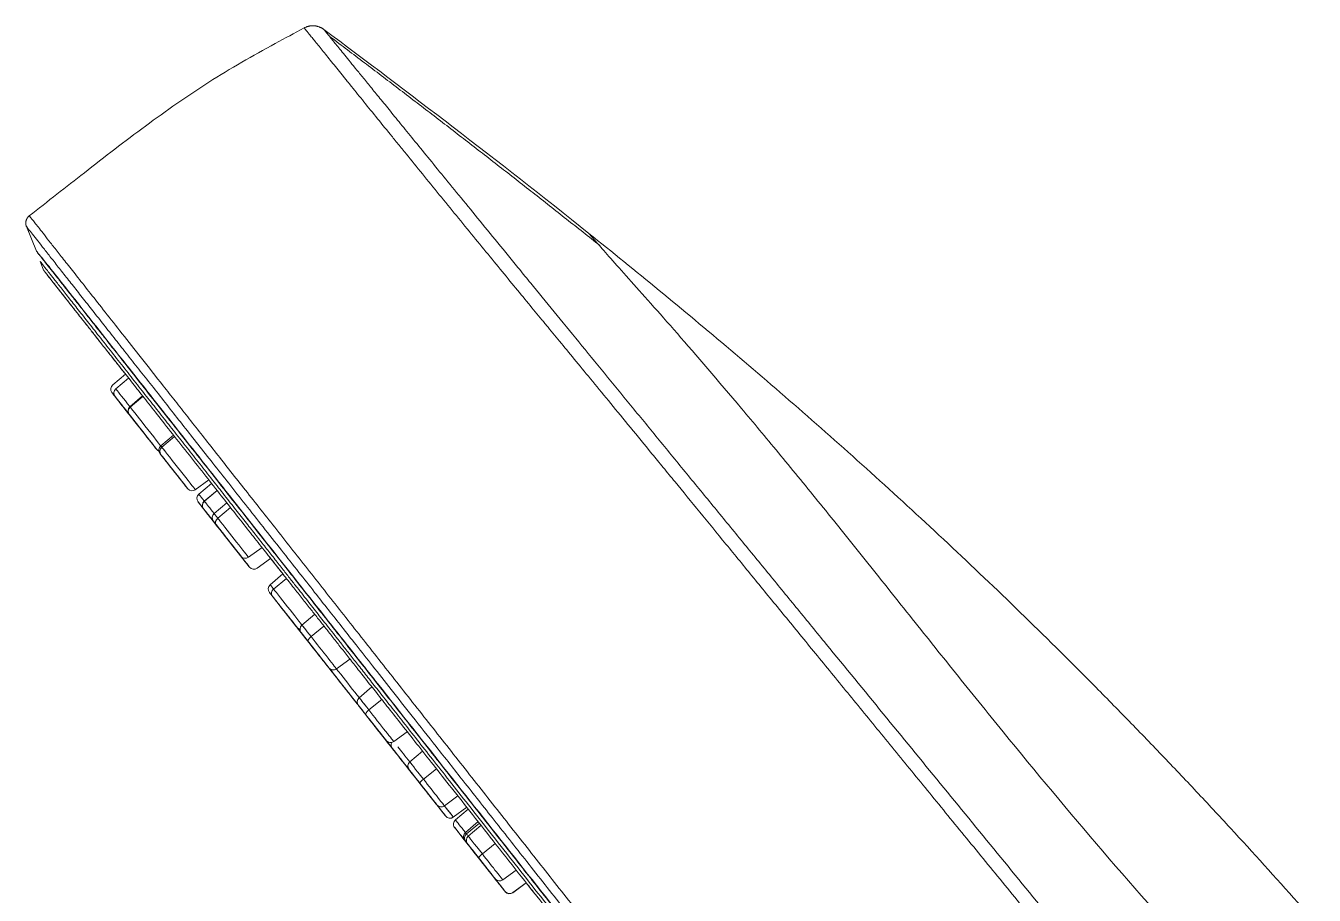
# Model space of a CAD drawing. Extents: x 1155 to 2284, y 0 to 827.
# Drawn here: x 1835.5 to 1905.3, y 513 to 560.1 of the extents above; entities that cross this region are included whole.
import ezdxf

# ---------------------------------------------------------------- set-up
doc = ezdxf.new("R2010")
doc.units = 0
doc.header["$LTSCALE"] = 3
doc.header["$MEASUREMENT"] = 0
doc.layers.add('1', color=7, linetype='CONTINUOUS')

msp = doc.modelspace()

# ---------------------------------------------------------------- linework, layer by layer
at = {"layer": '1', "color": 7, "linetype": 'Continuous', "lineweight": 18}
for p, q in [((1835.555, 549.222), (1836.104, 547.882)), ((1836.504, 546.828), (1836.296, 547.337)), ((1836.296, 547.337), (1836.296, 547.337)), ((1836.549, 546.753), (1836.547, 546.755)), ((1840.225, 540.647), (1840.914, 541.23)), ((1841.081, 541.017), (1840.392, 540.435)), ((1840.394, 540.432), (1841.083, 541.015)), ((1840.777, 539.478), (1841.089, 539.082)), ((1841.089, 539.082), (1840.777, 539.478)), ((1841.848, 540.043), (1841.16, 539.46)), ((1840.945, 539.265), (1841.256, 538.87)), ((1841.256, 538.87), (1840.945, 539.265)), ((1840.945, 539.265), (1841.256, 538.87)), ((1841.256, 538.87), (1840.945, 539.265)), ((1841.714, 538.288), (1842.021, 537.899)), ((1842.021, 537.899), (1841.714, 538.288)), ((1841.714, 538.288), (1842.021, 537.899)), ((1842.021, 537.899), (1841.714, 538.288)), ((1843.521, 537.919), (1842.833, 537.336)), ((1843.394, 536.155), (1843.687, 535.784)), ((1843.687, 535.784), (1843.394, 536.155)), ((1843.394, 536.155), (1843.687, 535.783)), ((1843.687, 535.783), (1843.394, 536.155)), ((1844.701, 534.963), (1845.429, 535.496)), ((1844.701, 534.963), (1845.429, 535.496)), ((1844.89, 534.723), (1845.579, 535.306)), ((1845.876, 534.928), (1845.187, 534.346)), ((1845.189, 534.343), (1845.878, 534.926)), ((1846.405, 534.256), (1845.717, 533.674)), ((1845.442, 533.554), (1845.753, 533.159)), ((1845.753, 533.159), (1845.442, 533.554)), ((1845.442, 533.554), (1845.753, 533.159)), ((1845.753, 533.159), (1845.442, 533.554)), ((1845.74, 533.176), (1846.05, 532.783)), ((1846.05, 532.783), (1845.74, 533.176)), ((1845.74, 533.176), (1846.05, 532.783)), ((1846.05, 532.783), (1845.74, 533.176)), ((1846.142, 532.665), (1846.143, 532.664)), ((1846.302, 532.463), (1846.547, 532.152)), ((1846.547, 532.152), (1846.302, 532.463)), ((1846.302, 532.462), (1846.547, 532.151)), ((1846.547, 532.151), (1846.302, 532.462)), ((1846.346, 532.407), (1846.351, 532.4)), ((1846.346, 532.407), (1846.352, 532.399)), ((1846.643, 532.03), (1846.647, 532.024)), ((1846.742, 531.904), (1847.042, 531.522)), ((1847.042, 531.522), (1846.742, 531.904)), ((1846.742, 531.904), (1847.042, 531.522)), ((1847.042, 531.522), (1846.742, 531.904)), ((1847.586, 531.301), (1848.313, 531.834)), ((1848.053, 530.707), (1848.781, 531.24)), ((1848.053, 530.707), (1848.053, 530.707)), ((1849.443, 530.399), (1848.754, 529.817)), ((1849.443, 530.399), (1848.754, 529.817)), ((1849.339, 528.607), (1849.585, 528.295)), ((1849.585, 528.295), (1849.339, 528.607)), ((1849.339, 528.606), (1849.585, 528.294)), ((1849.585, 528.294), (1849.339, 528.606)), ((1850.058, 527.694), (1850.368, 527.299)), ((1850.368, 527.299), (1850.058, 527.694)), ((1850.058, 527.693), (1850.368, 527.299)), ((1850.368, 527.299), (1850.058, 527.693)), ((1850.058, 527.693), (1850.368, 527.299)), ((1850.368, 527.299), (1850.058, 527.693)), ((1851.166, 528.212), (1850.477, 527.629)), ((1850.363, 527.306), (1850.67, 526.916)), ((1850.67, 526.916), (1850.363, 527.306)), ((1850.363, 527.306), (1850.67, 526.916)), ((1850.67, 526.916), (1850.363, 527.306)), ((1851.111, 526.357), (1851.258, 526.17)), ((1851.258, 526.17), (1851.111, 526.357)), ((1851.111, 526.356), (1851.258, 526.169)), ((1851.258, 526.169), (1851.111, 526.356)), ((1852.346, 525.257), (1853.073, 525.79)), ((1852.597, 524.469), (1852.845, 524.154)), ((1852.845, 524.154), (1852.597, 524.469)), ((1852.597, 524.469), (1852.845, 524.154)), ((1852.845, 524.154), (1852.597, 524.469)), ((1854.267, 524.274), (1853.578, 523.692)), ((1854.218, 522.411), (1854.351, 522.242)), ((1854.351, 522.242), (1854.218, 522.411)), ((1854.218, 522.41), (1854.351, 522.241)), ((1854.351, 522.241), (1854.218, 522.41)), ((1854.705, 521.793), (1855.015, 521.398)), ((1855.015, 521.398), (1854.705, 521.793)), ((1854.705, 521.793), (1855.015, 521.399)), ((1855.015, 521.399), (1854.705, 521.793)), ((1854.802, 521.669), (1855.112, 521.275)), ((1855.112, 521.275), (1854.802, 521.669)), ((1854.802, 521.669), (1855.112, 521.275)), ((1855.112, 521.275), (1854.802, 521.669)), ((1855.447, 521.319), (1856.174, 521.852)), ((1857.009, 520.792), (1856.32, 520.21)), ((1855.985, 520.167), (1856.253, 519.826)), ((1856.253, 519.826), (1855.985, 520.167)), ((1855.986, 520.166), (1856.254, 519.826)), ((1856.254, 519.826), (1855.986, 520.166)), ((1856.273, 519.802), (1856.278, 519.794)), ((1856.994, 518.886), (1857.061, 518.801)), ((1857.061, 518.801), (1856.994, 518.886)), ((1856.994, 518.886), (1857.061, 518.801)), ((1857.061, 518.801), (1856.994, 518.886)), ((1857.445, 518.314), (1857.576, 518.147)), ((1857.576, 518.147), (1857.445, 518.314)), ((1857.576, 518.147), (1857.445, 518.313)), ((1857.576, 518.147), (1857.445, 518.313)), ((1858.189, 517.837), (1858.916, 518.37)), ((1858.672, 517.224), (1859.399, 517.757)), ((1858.672, 517.223), (1859.4, 517.756)), ((1858.786, 517.078), (1859.475, 517.661)), ((1860.014, 516.977), (1859.325, 516.394)), ((1860.172, 516.775), (1859.483, 516.193)), ((1859.338, 515.909), (1859.648, 515.516)), ((1859.648, 515.516), (1859.338, 515.909)), ((1859.338, 515.909), (1859.648, 515.516)), ((1859.648, 515.516), (1859.338, 515.909)), ((1859.338, 515.909), (1859.648, 515.516)), ((1859.648, 515.516), (1859.338, 515.909)), ((1859.888, 515.211), (1860.175, 514.846)), ((1860.175, 514.846), (1859.888, 515.211)), ((1859.888, 515.211), (1860.175, 514.846)), ((1860.175, 514.846), (1859.888, 515.211)), ((1860.164, 514.861), (1860.216, 514.795)), ((1860.216, 514.795), (1860.164, 514.861)), ((1860.164, 514.86), (1860.216, 514.794)), ((1860.216, 514.794), (1860.164, 514.86)), ((1861.352, 513.82), (1862.08, 514.353)), ((1860.675, 514.212), (1860.794, 514.06)), ((1860.794, 514.06), (1860.675, 514.212)), ((1860.675, 514.211), (1860.795, 514.059)), ((1860.795, 514.059), (1860.675, 514.211)), ((1861.895, 513.131), (1862.623, 513.664)), ((1861.898, 513.126), (1862.626, 513.66))]:
    msp.add_line(p, q, dxfattribs=at)
at = {"layer": '1', "color": 7, "linetype": 'Continuous', "lineweight": 13}
for p, q in [((1840.394, 540.432), (1840.392, 540.435)), ((1841.177, 539.438), (1841.866, 540.02)), ((1842.891, 537.263), (1843.58, 537.843)), ((1845.189, 534.343), (1845.187, 534.346)), ((1845.918, 533.419), (1846.61, 533.996)), ((1846.345, 532.408), (1846.351, 532.4)), ((1848.94, 529.581), (1849.632, 530.158)), ((1850.97, 527.004), (1851.669, 527.573)), ((1851.538, 525.814), (1851.542, 525.809)), ((1854.097, 523.032), (1854.797, 523.601)), ((1857.054, 519.278), (1857.758, 519.841)), ((1859.393, 516.308), (1860.083, 516.889)), ((1860.245, 515.226), (1860.949, 515.788)), ((1860.3, 514.687), (1860.301, 514.687))]:
    msp.add_line(p, q, dxfattribs=at)
at = {"layer": '1', "color": 7, "linetype": 'Continuous', "lineweight": 18}
for centre, start, end in [((1840.586, 540.206), 130.22136, 218.22136), ((1841.353, 539.231), 130.22136, 218.22136), ((1843.026, 537.107), 130.22136, 218.22136), ((1842.851, 537.329), 218.22136, 246.3937), ((1842.851, 537.33), 218.22136, 246.38415), ((1843.026, 537.107), 189.98027, 218.22136), ((1844.524, 535.205), 218.22136, 306.22136), ((1844.524, 535.205), 218.22136, 306.22136), ((1845.084, 534.494), 214.02483, 218.22136), ((1845.381, 534.117), 130.22136, 218.22136), ((1845.911, 533.445), 130.22136, 218.22136), ((1846.879, 532.215), 218.22136, 220.31419), ((1847.408, 531.543), 218.22136, 306.22136), ((1847.876, 530.949), 218.22136, 306.22136), ((1847.876, 530.949), 218.22136, 306.22136), ((1848.948, 529.588), 130.22136, 218.22136), ((1848.948, 529.588), 130.22136, 218.22136), ((1850.671, 527.4), 130.22136, 218.22136), ((1850.446, 527.686), 218.22136, 255.5169), ((1852.168, 525.499), 218.22136, 306.22136), ((1852.168, 525.498), 218.22136, 224.52428), ((1852.208, 525.448), 212.20855, 218.22136), ((1852.208, 525.449), 212.43812, 218.22136), ((1853.772, 523.463), 130.22136, 218.22136), ((1853.705, 523.547), 218.22136, 228.6618), ((1853.705, 523.547), 218.22136, 228.56822), ((1853.771, 523.463), 207.80022, 218.22136), ((1855.269, 521.561), 218.22136, 306.22136), ((1855.605, 521.134), 153.43282, 218.22136), ((1856.514, 519.981), 130.22136, 218.22136), ((1858.012, 518.079), 218.22136, 306.22136), ((1858.495, 517.466), 218.22136, 306.22136), ((1858.495, 517.465), 218.22136, 306.22136), ((1859.519, 516.165), 130.22136, 218.22136), ((1859.677, 515.964), 130.22136, 218.22136), ((1861.175, 514.062), 218.22136, 306.22136), ((1861.718, 513.373), 218.22136, 306.22136), ((1861.721, 513.368), 218.22136, 306.22136)]:
    msp.add_arc(centre, 0.3, start, end, dxfattribs=at)
for centre, major_axis, ratio, start_param, end_param in [((1840.419, 540.418), (-0.3, 0), 1, 5.414384, 6.950274), ((1840.932, 539.282), (-0.749, 0.951), 0.000004, 0.000005, 2.906341), ((1840.932, 539.282), (-0.749, 0.951), 0.000004, 6.047934, 6.28319), ((1840.932, 539.282), (-0.749, 0.951), 0.000004, 3.141598, 6.047934), ((1841.099, 539.069), (-0.749, 0.951), 0.000004, 6.218119, 9.124456), ((1841.099, 539.069), (-0.749, 0.951), 0.000004, 6.113005, 6.348261), ((1841.099, 539.069), (-0.749, 0.951), 0.000004, 0.065076, 2.971412), ((1841.099, 539.069), (-0.749, 0.951), 0.000004, 5.982863, 6.218119), ((1841.099, 539.069), (-0.749, 0.951), 0.000004, 3.206669, 6.113005), ((1841.099, 539.069), (-0.749, 0.951), 0.000004, 3.076527, 5.982863), ((1841.866, 538.095), (-0.749, 0.951), 0.000004, 6.090555, 8.996891), ((1841.866, 538.095), (-0.749, 0.951), 0.000004, 6.24057, 6.475826), ((1841.866, 538.095), (-0.749, 0.951), 0.000004, 3.334233, 6.24057), ((1841.866, 538.095), (-0.749, 0.951), 0.000004, 0.192641, 3.098977), ((1841.866, 538.095), (-0.749, 0.951), 0.000004, 5.855298, 6.090555), ((1841.866, 538.095), (-0.749, 0.951), 0.000004, 2.948962, 5.855298), ((1840.932, 539.282), (-0.749, 0.951), 0.000004, 2.906341, 3.141598), ((1841.099, 539.069), (-0.749, 0.951), 0.000004, 2.84127, 3.076527), ((1841.099, 539.069), (-0.749, 0.951), 0.000004, 2.971412, 3.142389), ((1841.866, 538.095), (-0.749, 0.951), 0.000004, 2.713706, 2.948962), ((1841.866, 538.095), (-0.749, 0.951), 0.000004, 3.098977, 3.334233), ((1843.539, 535.971), (-0.749, 0.951), 0.000004, 5.928913, 8.83525), ((1843.539, 535.97), (-0.749, 0.951), 0.000004, 3.495875, 6.402211), ((1843.539, 535.97), (-0.749, 0.951), 0.000004, 0.119026, 0.354282), ((1843.539, 535.971), (-0.749, 0.951), 0.000004, 5.693657, 5.928913), ((1843.539, 535.97), (-0.749, 0.951), 0.000004, 0.354282, 3.260618), ((1843.539, 535.971), (-0.749, 0.951), 0.000004, 2.787321, 5.693657), ((1843.539, 535.971), (-0.749, 0.951), 0.000004, 2.552064, 2.787321), ((1843.539, 535.97), (-0.749, 0.951), 0.000004, 3.260618, 3.495875), ((1845.084, 534.494), (-0.3, 0), 1, 5.414384, 6.950274), ((1845.597, 533.358), (-0.749, 0.951), 0.000004, 6.085891, 6.321147), ((1845.597, 533.358), (-0.749, 0.951), 0.000004, 0.000005, 2.906341), ((1845.597, 533.358), (-0.749, 0.951), 0.000004, 6.049327, 6.28319), ((1845.597, 533.358), (-0.749, 0.951), 0.000004, 0.037962, 2.944298), ((1845.597, 533.358), (-0.749, 0.951), 0.000004, 3.179555, 6.085891), ((1845.597, 533.358), (-0.749, 0.951), 0.000004, 3.141598, 6.047934), ((1845.894, 532.981), (-0.749, 0.951), 0.000004, 6.214395, 9.120731), ((1845.894, 532.98), (-0.749, 0.951), 0.000004, 6.15468, 6.389937), ((1845.894, 532.981), (-0.749, 0.951), 0.000004, 5.979139, 6.214395), ((1845.894, 532.98), (-0.749, 0.951), 0.000004, 0.106751, 3.013088), ((1845.894, 532.98), (-0.749, 0.951), 0.000004, 3.248344, 6.15468), ((1845.894, 532.981), (-0.749, 0.951), 0.000004, 3.072802, 5.979139), ((1846.424, 532.308), (-0.749, 0.951), 0.000004, 3.80925, 6.715587), ((1846.424, 532.308), (-0.749, 0.951), 0.000004, 5.615538, 8.521874), ((1846.424, 532.308), (-0.749, 0.951), 0.000004, 0.432401, 0.667658), ((1846.424, 532.308), (-0.749, 0.951), 0.000004, 5.380281, 5.615538), ((1846.424, 532.308), (-0.749, 0.951), 0.000004, 0.667658, 3.573994), ((1846.424, 532.308), (-0.749, 0.951), 0.000004, 2.473945, 5.380281), ((1846.891, 531.714), (-0.749, 0.951), 0.000004, 6.040593, 8.946929), ((1846.891, 531.714), (-0.749, 0.951), 0.000004, 0.045283, 0.28054), ((1846.891, 531.714), (-0.749, 0.951), 0.000004, 5.805336, 6.040593), ((1846.891, 531.714), (-0.749, 0.951), 0.000004, 0.28054, 3.186876), ((1846.891, 531.714), (-0.749, 0.951), 0.000004, 2.899, 5.805336), ((1845.597, 533.358), (-0.749, 0.951), 0.000004, 2.907734, 3.141598), ((1845.597, 533.358), (-0.749, 0.951), 0.000004, 2.944298, 3.141365), ((1845.894, 532.981), (-0.749, 0.951), 0.000004, 2.837546, 3.072802), ((1845.894, 532.98), (-0.749, 0.951), 0.000004, 3.013088, 3.248344), ((1846.424, 532.308), (-0.749, 0.951), 0.000004, 2.238689, 2.473945), ((1846.424, 532.308), (-0.749, 0.951), 0.000004, 3.573994, 3.80925), ((1846.891, 531.714), (-0.749, 0.951), 0.000004, 2.663744, 2.899), ((1849.461, 528.451), (-0.749, 0.951), 0.000004, 3.820621, 6.726957), ((1849.461, 528.451), (-0.749, 0.951), 0.000004, 5.642073, 8.548409), ((1849.461, 528.451), (-0.749, 0.951), 0.000004, 0.443772, 0.679028), ((1849.461, 528.451), (-0.749, 0.951), 0.000004, 5.406816, 5.642073), ((1849.461, 528.451), (-0.749, 0.951), 0.000004, 0.679028, 3.585364), ((1849.461, 528.451), (-0.749, 0.951), 0.000004, 2.50048, 5.406816), ((1850.213, 527.497), (-0.749, 0.951), 0.000004, 6.279887, 9.186223), ((1850.212, 527.497), (-0.749, 0.951), 0.000004, 0.000005, 2.906341), ((1850.212, 527.497), (-0.749, 0.951), 0.000004, 6.048214, 6.28319), ((1850.213, 527.497), (-0.749, 0.951), 0.000004, 6.044631, 6.279887), ((1850.213, 527.497), (-0.749, 0.951), 0.000004, 0.003308, 2.909645), ((1850.213, 527.497), (-0.749, 0.951), 0.000004, 6.051237, 6.286494), ((1850.212, 527.497), (-0.749, 0.951), 0.000004, 3.141598, 6.047934), ((1850.213, 527.497), (-0.749, 0.951), 0.000004, 3.144901, 6.051237), ((1850.213, 527.497), (-0.749, 0.951), 0.000004, 3.138294, 6.044631), ((1850.516, 527.112), (-0.749, 0.951), 0.000004, 6.121464, 9.0278), ((1850.516, 527.112), (-0.749, 0.951), 0.000004, 6.20966, 6.444916), ((1850.516, 527.112), (-0.749, 0.951), 0.000004, 3.303323, 6.20966), ((1850.516, 527.112), (-0.749, 0.951), 0.000004, 0.16173, 3.068067), ((1850.516, 527.112), (-0.749, 0.951), 0.000004, 5.886208, 6.121464), ((1850.516, 527.112), (-0.749, 0.951), 0.000004, 2.979871, 5.886208), ((1849.461, 528.451), (-0.749, 0.951), 0.000004, 2.265224, 2.50048), ((1849.461, 528.451), (-0.749, 0.951), 0.000004, 3.585364, 3.820621), ((1851.184, 526.264), (-0.749, 0.951), 0.000004, 5.204567, 8.110903), ((1851.184, 526.263), (-0.749, 0.951), 0.000004, 4.220221, 7.126557), ((1851.184, 526.263), (-0.749, 0.951), 0.000004, 0.843372, 1.078628), ((1851.184, 526.264), (-0.749, 0.951), 0.000004, 4.969311, 5.204567), ((1851.184, 526.263), (-0.749, 0.951), 0.000004, 1.078628, 3.984965), ((1850.213, 527.497), (-0.749, 0.951), 0.000004, 2.903038, 3.138294), ((1850.212, 527.497), (-0.749, 0.951), 0.000004, 2.906621, 3.141598), ((1850.213, 527.497), (-0.749, 0.951), 0.000004, 2.909645, 3.144901), ((1851.184, 526.264), (-0.749, 0.951), 0.000004, 2.062974, 4.969311), ((1850.516, 527.112), (-0.749, 0.951), 0.000004, 2.744615, 2.979871), ((1850.516, 527.112), (-0.749, 0.951), 0.000004, 3.068067, 3.303323), ((1851.184, 526.264), (-0.749, 0.951), 0.000004, 1.827718, 2.062974), ((1851.184, 526.263), (-0.749, 0.951), 0.000004, 3.984965, 4.220221), ((1852.721, 524.312), (-0.749, 0.951), 0.000004, 3.784968, 6.691305), ((1852.721, 524.312), (-0.749, 0.951), 0.000004, 5.639818, 8.546155), ((1852.721, 524.312), (-0.749, 0.951), 0.000004, 0.408119, 0.643376), ((1852.721, 524.312), (-0.749, 0.951), 0.000004, 0.643376, 3.549712), ((1852.721, 524.312), (-0.749, 0.951), 0.000004, 5.404562, 5.639818), ((1852.721, 524.312), (-0.749, 0.951), 0.000004, 2.498225, 5.404562), ((1852.721, 524.312), (-0.749, 0.951), 0.000004, 2.262969, 2.498225), ((1852.721, 524.312), (-0.749, 0.951), 0.000004, 3.549712, 3.784968), ((1854.284, 522.326), (-0.749, 0.951), 0.000004, 4.290097, 7.196434), ((1854.285, 522.326), (-0.749, 0.951), 0.000004, 5.172612, 8.078949), ((1854.284, 522.326), (-0.749, 0.951), 0.000004, 0.913249, 1.148505), ((1854.285, 522.326), (-0.749, 0.951), 0.000004, 4.937356, 5.172612), ((1854.284, 522.326), (-0.749, 0.951), 0.000004, 1.148505, 4.054841), ((1854.859, 521.596), (-0.749, 0.951), 0.000004, 6.274477, 9.180813), ((1854.859, 521.596), (-0.749, 0.951), 0.000004, 0.000005, 2.906341), ((1854.859, 521.596), (-0.749, 0.951), 0.000004, 6.047934, 6.28319), ((1854.859, 521.596), (-0.749, 0.951), 0.000004, 6.03922, 6.274477), ((1854.285, 522.326), (-0.749, 0.951), 0.000004, 2.03102, 4.937356), ((1854.859, 521.596), (-0.749, 0.951), 0.000004, 3.141598, 6.047934), ((1854.859, 521.596), (-0.749, 0.951), 0.000004, 3.132884, 6.03922), ((1854.957, 521.473), (-0.749, 0.951), 0.000004, 6.07863, 6.313886), ((1854.957, 521.473), (-0.749, 0.951), 0.000004, 0.000353, 2.866955), ((1854.957, 521.473), (-0.749, 0.951), 0.000004, 0.030701, 2.937037), ((1854.957, 521.473), (-0.749, 0.951), 0.000004, 6.008547, 6.243804), ((1854.957, 521.473), (-0.749, 0.951), 0.000004, 3.172293, 6.07863), ((1854.957, 521.473), (-0.749, 0.951), 0.000004, 3.102211, 6.008547), ((1854.285, 522.326), (-0.749, 0.951), 0.000004, 1.795763, 2.03102), ((1854.284, 522.326), (-0.749, 0.951), 0.000004, 4.054841, 4.290097), ((1856.118, 519.998), (-0.749, 0.951), 0.000004, 5.749633, 8.655969), ((1856.12, 519.995), (-0.749, 0.951), 0.000004, 3.667025, 6.573361), ((1856.12, 519.995), (-0.749, 0.951), 0.000004, 0.290176, 0.525432), ((1856.12, 519.995), (-0.749, 0.951), 0.000004, 0.525432, 3.431768), ((1856.118, 519.998), (-0.749, 0.951), 0.000004, 2.60804, 5.514377), ((1854.859, 521.596), (-0.749, 0.951), 0.000004, 2.897628, 3.132884), ((1854.859, 521.596), (-0.749, 0.951), 0.000004, 2.906341, 3.141598), ((1854.957, 521.473), (-0.749, 0.951), 0.000004, 2.866955, 3.102211), ((1854.957, 521.473), (-0.749, 0.951), 0.000004, 2.937037, 3.141814), ((1857.027, 518.843), (-0.749, 0.951), 0.000004, 4.495828, 7.402164), ((1857.027, 518.844), (-0.749, 0.951), 0.000004, 4.92896, 7.835297), ((1856.118, 519.998), (-0.749, 0.951), 0.000004, 2.372784, 2.60804), ((1857.51, 518.23), (-0.749, 0.951), 0.000004, 4.277031, 7.183368), ((1857.51, 518.231), (-0.749, 0.951), 0.000004, 5.147756, 8.054092), ((1857.027, 518.843), (-0.749, 0.951), 0.000004, 1.118979, 1.354235), ((1856.12, 519.995), (-0.749, 0.951), 0.000004, 3.431768, 3.667025), ((1857.027, 518.843), (-0.749, 0.951), 0.000004, 1.354235, 4.260571), ((1857.027, 518.844), (-0.749, 0.951), 0.000004, 4.693704, 4.92896), ((1857.027, 518.844), (-0.749, 0.951), 0.000004, 1.552111, 1.787367), ((1857.027, 518.844), (-0.749, 0.951), 0.000004, 1.787368, 4.693704), ((1857.51, 518.23), (-0.749, 0.951), 0.000004, 0.900182, 1.135439), ((1857.027, 518.843), (-0.749, 0.951), 0.000004, 4.260571, 4.495828), ((1857.51, 518.231), (-0.749, 0.951), 0.000004, 4.9125, 5.147756), ((1857.51, 518.23), (-0.749, 0.951), 0.000004, 1.135439, 4.041775), ((1857.51, 518.231), (-0.749, 0.951), 0.000004, 2.006163, 4.9125), ((1857.51, 518.231), (-0.749, 0.951), 0.000004, 1.770907, 2.006163), ((1857.51, 518.23), (-0.749, 0.951), 0.000004, 4.041775, 4.277031), ((1858.98, 516.849), (-0.3, 0), 1, 5.414384, 6.950274), ((1858.98, 516.849), (0.3, 0), 1, 2.272792, 3.808681), ((1858.98, 516.849), (0.3, 0), 1, 3.368288, 3.808681), ((1859.493, 515.713), (-0.749, 0.951), 0.000004, 0.000005, 2.906341), ((1859.493, 515.713), (-0.749, 0.951), 0.000004, 6.047934, 6.28319), ((1859.493, 515.713), (-0.749, 0.951), 0.000004, 0.000005, 2.906341), ((1859.493, 515.713), (-0.749, 0.951), 0.000004, 6.047934, 6.28319), ((1859.493, 515.713), (-0.749, 0.951), 0.000004, 0.000005, 2.906341), ((1859.493, 515.713), (-0.749, 0.951), 0.000004, 6.047934, 6.28319), ((1859.493, 515.713), (-0.749, 0.951), 0.000004, 3.141598, 6.047934), ((1859.493, 515.713), (-0.749, 0.951), 0.000004, 3.141598, 6.047934), ((1859.493, 515.713), (-0.749, 0.951), 0.000004, 3.141598, 6.047934), ((1860.032, 515.029), (-0.749, 0.951), 0.000004, 5.899873, 8.80621), ((1860.032, 515.029), (-0.749, 0.951), 0.000004, 3.524914, 6.431251), ((1860.032, 515.029), (-0.749, 0.951), 0.000004, 0.148066, 0.383322), ((1860.032, 515.029), (-0.749, 0.951), 0.000004, 5.664617, 5.899873), ((1860.032, 515.029), (-0.749, 0.951), 0.000004, 0.383322, 3.289658), ((1860.19, 514.828), (-0.749, 0.951), 0.000004, 4.564342, 7.470678), ((1860.19, 514.827), (-0.749, 0.951), 0.000004, 4.898393, 7.804729), ((1860.032, 515.029), (-0.749, 0.951), 0.000004, 2.758281, 5.664617), ((1860.736, 514.134), (-0.749, 0.951), 0.000004, 4.311517, 7.217854), ((1860.733, 514.138), (-0.749, 0.951), 0.000004, 5.104778, 8.011114), ((1860.19, 514.828), (-0.749, 0.951), 0.000004, 1.187493, 1.422749), ((1860.19, 514.827), (-0.749, 0.951), 0.000004, 4.663136, 4.898393), ((1860.19, 514.828), (-0.749, 0.951), 0.000004, 1.422749, 4.329086), ((1860.19, 514.827), (-0.749, 0.951), 0.000004, 1.521544, 1.7568), ((1859.493, 515.713), (-0.749, 0.951), 0.000004, 2.906341, 3.141598), ((1859.493, 515.713), (-0.749, 0.951), 0.000004, 2.906341, 3.141598), ((1859.493, 515.713), (-0.749, 0.951), 0.000004, 2.906341, 3.141598), ((1860.19, 514.827), (-0.749, 0.951), 0.000004, 1.7568, 4.663136), ((1860.736, 514.134), (-0.749, 0.951), 0.000004, 0.934668, 1.169925), ((1860.19, 514.828), (-0.749, 0.951), 0.000004, 4.329086, 4.564342), ((1860.736, 514.134), (-0.749, 0.951), 0.000004, 1.169925, 4.076261), ((1860.733, 514.138), (-0.749, 0.951), 0.000004, 4.869522, 5.104778), ((1860.733, 514.138), (-0.749, 0.951), 0.000004, 1.963185, 4.869522), ((1860.032, 515.029), (-0.749, 0.951), 0.000004, 2.523024, 2.758281), ((1860.032, 515.029), (-0.749, 0.951), 0.000004, 3.289658, 3.524914), ((1860.733, 514.138), (-0.749, 0.951), 0.000004, 1.727929, 1.963185), ((1860.736, 514.134), (-0.749, 0.951), 0.000004, 4.076261, 4.311517)]:
    msp.add_ellipse(centre, major_axis=major_axis, ratio=ratio, start_param=start_param, end_param=end_param, dxfattribs=at)
at = {"layer": '1', "color": 7, "linetype": 'Continuous', "lineweight": 13}
for centre, major_axis, ratio, start_param, end_param in [((1840.588, 540.204), (0.236, 0.186), 0.997884, 1.605643, 3.141533), ((1841.327, 539.248), (-0.934, 1.186), 0.000004, 5.982863, 6.218119), ((1841.327, 539.248), (-0.934, 1.186), 0.000004, 4.895984, 5.982863), ((1841.367, 539.214), (0.236, 0.186), 0.981504, 1.605683, 3.141572), ((1842.094, 538.274), (-0.934, 1.186), 0.000004, 6.090555, 6.28313), ((1842.094, 538.274), (-0.934, 1.186), 0.000004, 5.855298, 6.090555), ((1842.094, 538.274), (-0.934, 1.186), 0.000004, 3.14082, 5.855298), ((1842.082, 538.306), (0.236, 0.186), 0.997883, 3.141652, 3.183698), ((1843.767, 536.15), (-0.934, 1.186), 0.000004, 5.928913, 6.283392), ((1843.073, 537.048), (0.236, 0.186), 0.937899, 1.605692, 3.141581), ((1843.767, 536.15), (-0.934, 1.186), 0.000004, 5.693657, 5.928913), ((1843.767, 536.15), (-0.934, 1.186), 0.000004, 3.141978, 5.693657), ((1845.824, 533.537), (-0.934, 1.186), 0.000004, 6.049327, 6.28319), ((1845.824, 533.537), (-0.934, 1.186), 0.000004, 5.480789, 6.047934), ((1845.383, 534.115), (0.236, 0.186), 0.997635, 1.605646, 3.141536), ((1846.122, 533.16), (-0.934, 1.186), 0.000004, 5.979139, 6.214395), ((1846.122, 533.16), (-0.934, 1.186), 0.000004, 5.160369, 5.979139), ((1846.651, 532.487), (-0.934, 1.186), 0.000004, 5.615538, 6.283964), ((1846.071, 533.24), (0.236, 0.186), 0.78528, 1.605697, 3.141586), ((1846.651, 532.487), (-0.934, 1.186), 0.000004, 5.380281, 5.615538), ((1846.651, 532.487), (-0.934, 1.186), 0.000004, 3.142317, 5.380281), ((1846.874, 532.221), (0.236, 0.186), 0.994307, 3.141629, 3.178395), ((1849.689, 528.63), (-0.934, 1.186), 0.000004, 5.642073, 6.282463), ((1849.097, 529.399), (0.236, 0.186), 0.801431, 1.605696, 3.141586), ((1849.689, 528.63), (-0.934, 1.186), 0.000004, 5.406816, 5.642073), ((1849.689, 528.63), (-0.934, 1.186), 0.000004, 3.142189, 5.406816), ((1851.411, 526.443), (-0.934, 1.186), 0.000004, 5.204567, 6.282533), ((1851.066, 526.899), (0.236, 0.186), 0.472546, 1.605699, 3.141588), ((1851.411, 526.443), (-0.934, 1.186), 0.000004, 3.141272, 5.204567), ((1852.357, 525.259), (0.236, 0.186), 0.80008, 2.538773, 3.141586), ((1852.948, 524.491), (-0.934, 1.186), 0.000004, 3.140822, 5.404562), ((1854.512, 522.505), (-0.934, 1.186), 0.000004, 5.172612, 6.283795), ((1854.188, 522.934), (0.236, 0.186), 0.444148, 1.605699, 3.141588), ((1854.512, 522.505), (-0.934, 1.186), 0.000004, 3.140789, 5.172612), ((1856.346, 520.177), (-0.934, 1.186), 0.000004, 4.739702, 5.514377), ((1857.255, 519.023), (-0.934, 1.186), 0.000004, 4.92896, 6.283723), ((1857.102, 519.234), (0.236, 0.186), 0.214882, 1.605699, 3.141589), ((1857.255, 519.023), (-0.934, 1.186), 0.000004, 3.142362, 4.92896), ((1857.737, 518.41), (-0.934, 1.186), 0.000004, 2.006163, 4.208174), ((1859.72, 515.892), (-0.934, 1.186), 0.000004, 6.047936, 6.28319), ((1859.72, 515.892), (-0.934, 1.186), 0.000004, 5.149512, 6.047934), ((1860.259, 515.208), (-0.934, 1.186), 0.000004, 5.899873, 6.282819), ((1859.573, 516.096), (0.236, 0.186), 0.927431, 1.605693, 3.141582), ((1860.259, 515.208), (-0.934, 1.186), 0.000004, 5.691988, 5.899873), ((1860.418, 515.007), (-0.934, 1.186), 0.000004, 4.898393, 6.282683), ((1860.287, 515.189), (0.236, 0.186), 0.184933, 1.605699, 3.141589), ((1860.418, 515.007), (-0.934, 1.186), 0.000004, 3.141833, 4.898393)]:
    msp.add_ellipse(centre, major_axis=major_axis, ratio=ratio, start_param=start_param, end_param=end_param, dxfattribs=at)
at = {"layer": '1', "color": 7, "linetype": 'Continuous', "lineweight": 18}
for points, knots in [([(1850.595, 559.988), (1850.072, 559.709), (1848.326, 558.771), (1845.394, 557.104), (1841.987, 554.695), (1838.784, 552.228), (1836.703, 550.584), (1835.709, 549.805)], [0, 0, 0, 0, 0.098394, 0.329028, 0.559662, 0.790296, 1, 1, 1, 1]), ([(1850.595, 559.988), (1850.595, 559.988), (1850.601, 559.981), (1850.624, 559.952), (1850.642, 559.93), (1850.712, 559.844), (1850.781, 559.759), (1850.916, 559.593), (1850.966, 559.531), (1851.075, 559.397), (1851.134, 559.323), (1851.262, 559.166), (1851.33, 559.082), (1851.474, 558.903), (1851.551, 558.809), (1851.79, 558.512), (1851.964, 558.297), (1852.332, 557.841), (1852.525, 557.601), (1852.774, 557.293), (1852.849, 557.2), (1852.927, 557.102), (1852.957, 557.065), (1852.962, 557.059), (1852.964, 557.056), (1852.964, 557.056), (1852.965, 557.056), (1852.965, 557.056), (1852.965, 557.056), (1852.965, 557.056), (1852.966, 557.054), (1852.968, 557.051), (1852.983, 557.033), (1853.023, 556.983), (1853.267, 556.68), (1853.515, 556.373), (1853.978, 555.799), (1854.222, 555.498), (1854.73, 554.87), (1854.995, 554.544), (1855.405, 554.038), (1855.544, 553.867), (1855.826, 553.52), (1855.969, 553.343), (1856.404, 552.809), (1856.7, 552.444), (1857.303, 551.705), (1857.608, 551.33), (1858.223, 550.575), (1858.533, 550.195), (1859.151, 549.438), (1859.459, 549.061), (1860.068, 548.316), (1860.37, 547.948), (1860.96, 547.226), (1861.25, 546.872), (1861.814, 546.185), (1862.087, 545.851), (1862.615, 545.209), (1862.869, 544.9), (1863.233, 544.458), (1863.352, 544.314), (1863.482, 544.156), (1863.504, 544.13), (1863.525, 544.104), (1863.534, 544.093), (1863.536, 544.091), (1863.539, 544.087), (1863.544, 544.081), (1863.576, 544.042), (1863.662, 543.938), (1863.969, 543.565), (1864.27, 543.201), (1864.779, 542.583), (1865.047, 542.256), (1865.612, 541.569), (1865.91, 541.207), (1866.533, 540.449), (1866.86, 540.051), (1867.542, 539.219), (1867.898, 538.785), (1868.641, 537.878), (1869.029, 537.406), (1869.632, 536.669), (1869.837, 536.419), (1870.254, 535.91), (1870.466, 535.651), (1871.114, 534.86), (1871.56, 534.315), (1872.48, 533.19), (1872.954, 532.611), (1873.929, 531.419), (1874.43, 530.806), (1875.458, 529.549), (1875.985, 528.904), (1877.065, 527.583), (1877.618, 526.907), (1878.75, 525.522), (1879.329, 524.814), (1880.512, 523.367), (1881.116, 522.627), (1882.35, 521.118), (1882.98, 520.347), (1884.265, 518.774), (1884.92, 517.973), (1886.256, 516.338), (1886.937, 515.505), (1888.324, 513.808), (1889.029, 512.943), (1890.107, 511.623), (1890.469, 511.179), (1891.018, 510.507), (1891.202, 510.282), (1891.409, 510.028), (1891.444, 509.986), (1891.48, 509.941), (1891.494, 509.924), (1891.496, 509.922), (1891.497, 509.92), (1891.498, 509.919), (1891.501, 509.916), (1891.508, 509.907), (1891.552, 509.853), (1891.669, 509.709), (1892.381, 508.837), (1893.056, 508.011), (1894.854, 505.811), (1896.053, 504.348), (1897.855, 502.16), (1898.457, 501.432), (1899.661, 499.98), (1900.265, 499.255), (1901.173, 498.172), (1901.476, 497.811), (1902.083, 497.092), (1902.386, 496.733), (1902.995, 496.016), (1903.3, 495.659), (1903.91, 494.946), (1904.216, 494.591), (1905.134, 493.529), (1905.748, 492.825), (1906.67, 491.781), (1906.977, 491.435), (1907.593, 490.746), (1907.901, 490.404), (1908.362, 489.896), (1908.516, 489.727), (1908.747, 489.475), (1908.833, 489.38), (1908.925, 489.281), (1908.94, 489.265), (1908.945, 489.258), (1908.946, 489.257), (1908.947, 489.257), (1908.947, 489.257), (1908.948, 489.255), (1908.951, 489.252), (1908.968, 489.234), (1909.014, 489.184), (1909.291, 488.883), (1909.563, 488.589), (1910.308, 487.792), (1910.831, 487.239), (1911.655, 486.383), (1911.936, 486.093), (1912.512, 485.506), (1912.806, 485.209), (1913.408, 484.609), (1913.716, 484.305), (1914.344, 483.695), (1914.664, 483.388), (1915.316, 482.773), (1915.648, 482.464), (1916.321, 481.849), (1916.663, 481.543), (1917.095, 481.163), (1917.225, 481.049), (1917.361, 480.931), (1917.413, 480.886), (1917.421, 480.878), (1917.424, 480.876), (1917.425, 480.875), (1917.425, 480.875), (1917.425, 480.875), (1917.426, 480.874), (1917.427, 480.873), (1917.435, 480.866), (1917.457, 480.847), (1917.589, 480.733), (1917.715, 480.625), (1918.055, 480.334), (1918.287, 480.139), (1918.759, 479.747), (1919, 479.549), (1919.489, 479.156), (1919.737, 478.959), (1920.24, 478.567), (1920.495, 478.372), (1920.784, 478.155), (1920.833, 478.119), (1920.883, 478.082), (1920.902, 478.068), (1920.905, 478.065), (1920.907, 478.064), (1920.907, 478.064), (1920.907, 478.064), (1920.907, 478.064), (1920.908, 478.064), (1920.909, 478.063), (1920.918, 478.056), (1920.941, 478.039), (1921.081, 477.935), (1921.21, 477.841), (1921.542, 477.6), (1921.749, 477.452), (1922.138, 477.18), (1922.319, 477.056), (1922.656, 476.828), (1922.812, 476.724), (1923.1, 476.534), (1923.232, 476.448), (1923.473, 476.294), (1923.583, 476.225), (1923.779, 476.102), (1923.867, 476.047), (1924.021, 475.953), (1924.087, 475.912), (1924.2, 475.844), (1924.246, 475.816), (1924.318, 475.773), (1924.344, 475.757), (1924.361, 475.747)], [0, 0, 0, 0, 0.015625, 0.015625, 0.03125, 0.03125, 0.0625, 0.0625, 0.078125, 0.078125, 0.09375, 0.09375, 0.109375, 0.109375, 0.125, 0.125, 0.15625, 0.15625, 0.1875, 0.1875, 0.195313, 0.199219, 0.199707, 0.199951, 0.199982, 0.199997, 0.199997, 0.200001, 0.200001, 0.200005, 0.200012, 0.200073, 0.200195, 0.201172, 0.203125, 0.21875, 0.21875, 0.234375, 0.234375, 0.25, 0.25, 0.257813, 0.257813, 0.265625, 0.265625, 0.28125, 0.28125, 0.296875, 0.296875, 0.3125, 0.3125, 0.328125, 0.328125, 0.34375, 0.34375, 0.359375, 0.359375, 0.375, 0.375, 0.390625, 0.390625, 0.398438, 0.398438, 0.399414, 0.399902, 0.399902, 0.400024, 0.400024, 0.400146, 0.400391, 0.402344, 0.40625, 0.421875, 0.421875, 0.4375, 0.4375, 0.453125, 0.453125, 0.46875, 0.46875, 0.484375, 0.484375, 0.5, 0.5, 0.507813, 0.507813, 0.515625, 0.515625, 0.53125, 0.53125, 0.546875, 0.546875, 0.5625, 0.5625, 0.578125, 0.578125, 0.59375, 0.59375, 0.609375, 0.609375, 0.625, 0.625, 0.640625, 0.640625, 0.65625, 0.65625, 0.671875, 0.671875, 0.6875, 0.6875, 0.695313, 0.695313, 0.699219, 0.699219, 0.699707, 0.699951, 0.699982, 0.699997, 0.699997, 0.700012, 0.700012, 0.700073, 0.700195, 0.701172, 0.703125, 0.71875, 0.71875, 0.75, 0.75, 0.765625, 0.765625, 0.78125, 0.78125, 0.789062, 0.789062, 0.796875, 0.796875, 0.804687, 0.804687, 0.8125, 0.8125, 0.828125, 0.828125, 0.835937, 0.835937, 0.84375, 0.84375, 0.847656, 0.847656, 0.849609, 0.849854, 0.849976, 0.849991, 0.849998, 0.849998, 0.850006, 0.850006, 0.850037, 0.850098, 0.850586, 0.851562, 0.859375, 0.859375, 0.875, 0.875, 0.882812, 0.882812, 0.890625, 0.890625, 0.898437, 0.898437, 0.90625, 0.90625, 0.914062, 0.914062, 0.921875, 0.921875, 0.923828, 0.924805, 0.924927, 0.924988, 0.924995, 0.924999, 0.924999, 0.925003, 0.925003, 0.925018, 0.925049, 0.925293, 0.925781, 0.929687, 0.929687, 0.9375, 0.9375, 0.945312, 0.945312, 0.953125, 0.953125, 0.960937, 0.960937, 0.961914, 0.962402, 0.962463, 0.962494, 0.962498, 0.9625, 0.9625, 0.962502, 0.962502, 0.962509, 0.962524, 0.962646, 0.962891, 0.964844, 0.964844, 0.96875, 0.96875, 0.972656, 0.972656, 0.976562, 0.976562, 0.980469, 0.980469, 0.984375, 0.984375, 0.988281, 0.988281, 0.992187, 0.992187, 0.996094, 0.996094, 1, 1, 1, 1]), ([(1851.963, 559.538), (1851.926, 559.585), (1851.892, 559.626), (1851.793, 559.749), (1851.744, 559.809), (1851.68, 559.888), (1851.665, 559.906), (1851.665, 559.906)], [0, 0, 0, 0, 0.179487, 0.179487, 0.589743, 0.589743, 1, 1, 1, 1]), ([(1873.999, 500.407), (1873.511, 501.026), (1872.52, 502.285), (1871.059, 504.14), (1869.601, 505.991), (1868.115, 507.878), (1866.493, 509.937), (1864.697, 512.218), (1862.801, 514.625), (1860.955, 516.97), (1859.278, 519.1), (1857.799, 520.977), (1856.495, 522.633), (1855.344, 524.094), (1854.329, 525.383), (1853.438, 526.514), (1852.645, 527.521), (1851.899, 528.47), (1851.124, 529.453), (1850.27, 530.538), (1849.335, 531.725), (1848.365, 532.956), (1847.412, 534.166), (1846.507, 535.315), (1845.653, 536.4), (1844.843, 537.428), (1844.07, 538.409), (1843.322, 539.36), (1842.592, 540.286), (1841.881, 541.189), (1841.192, 542.064), (1840.528, 542.908), (1839.89, 543.718), (1839.278, 544.495), (1838.695, 545.236), (1838.141, 545.938), (1837.622, 546.598), (1837.14, 547.21), (1836.701, 547.767), (1836.316, 548.257), (1835.992, 548.667), (1835.743, 548.983), (1835.588, 549.181), (1835.555, 549.222), (1835.555, 549.222)], [0, 0, 0, 0, 0.022945, 0.046671, 0.068764, 0.091575, 0.116626, 0.145131, 0.176194, 0.206007, 0.232328, 0.25561, 0.276324, 0.294721, 0.31111, 0.325771, 0.338642, 0.350638, 0.36347, 0.378225, 0.395003, 0.413039, 0.431027, 0.448539, 0.465749, 0.482805, 0.499847, 0.517132, 0.535248, 0.554089, 0.573641, 0.594074, 0.615534, 0.638177, 0.662329, 0.688164, 0.715892, 0.746087, 0.779181, 0.815233, 0.854946, 0.899406, 0.948421, 1, 1, 1, 1]), ([(1925.485, 486.219), (1924.317, 487.842), (1923.154, 489.429), (1920.833, 492.543), (1919.674, 494.07), (1917.355, 497.073), (1916.195, 498.549), (1913.868, 501.458), (1912.701, 502.891), (1910.357, 505.72), (1909.179, 507.117), (1906.807, 509.88), (1905.613, 511.247), (1903.204, 513.954), (1901.989, 515.295), (1900.149, 517.291), (1899.533, 517.953), (1898.603, 518.944), (1898.292, 519.273), (1897.669, 519.931), (1896.731, 520.916), (1895.785, 521.896), (1894.517, 523.198), (1893.881, 523.846), (1891.962, 525.78), (1890.672, 527.057), (1888.078, 529.578), (1886.774, 530.823), (1884.159, 533.275), (1882.848, 534.482), (1880.225, 536.856), (1878.914, 538.022), (1876.298, 540.31), (1874.994, 541.432), (1872.399, 543.631), (1871.108, 544.708), (1868.546, 546.815), (1867.275, 547.846), (1866.016, 548.853)], [0, 0, 0, 0, 0.0625, 0.0625, 0.125, 0.125, 0.1875, 0.1875, 0.25, 0.25, 0.3125, 0.3125, 0.375, 0.375, 0.4375, 0.4375, 0.46875, 0.46875, 0.484375, 0.484375, 0.5, 0.53125, 0.53125, 0.5625, 0.5625, 0.625, 0.625, 0.6875, 0.6875, 0.75, 0.75, 0.8125, 0.8125, 0.875, 0.875, 0.9375, 0.9375, 1, 1, 1, 1]), ([(1866.518, 548.269), (1866.502, 548.287), (1866.173, 548.664), (1866.017, 548.854), (1866.017, 548.853)], [0, 0, 0, 0, 0.046615, 1, 1, 1, 1]), ([(1836.321, 547.606), (1836.288, 547.648), (1836.224, 547.73), (1836.172, 547.796), (1836.136, 547.841), (1836.121, 547.86), (1836.112, 547.872), (1836.109, 547.876), (1836.106, 547.879), (1836.105, 547.881), (1836.104, 547.882), (1836.104, 547.882), (1836.104, 547.882)], [0, 0, 0, 0, 0.218111, 0.481638, 0.555083, 0.740827, 0.796484, 0.84727, 0.893093, 0.933871, 0.969528, 1, 1, 1, 1]), ([(1836.104, 547.882), (1836.104, 547.882), (1836.12, 547.862), (1836.2, 547.761), (1836.349, 547.571), (1836.573, 547.286), (1836.867, 546.913), (1837.214, 546.473), (1837.596, 545.987), (1838.003, 545.47), (1838.426, 544.934), (1838.863, 544.378), (1839.324, 543.793), (1839.832, 543.148), (1840.426, 542.394), (1841.15, 541.475), (1842.025, 540.364), (1843.027, 539.091), (1844.095, 537.735), (1845.162, 536.38), (1846.193, 535.071), (1847.173, 533.827), (1848.096, 532.655), (1848.959, 531.559), (1849.763, 530.538), (1850.512, 529.587), (1851.218, 528.69), (1851.899, 527.825), (1852.577, 526.964), (1853.278, 526.075), (1854.025, 525.126), (1854.841, 524.09), (1855.739, 522.95), (1856.729, 521.693), (1857.823, 520.304), (1859.034, 518.766), (1860.377, 517.06), (1861.869, 515.166), (1863.536, 513.05), (1865.364, 510.728), (1867.263, 508.318), (1869.084, 506.005), (1870.733, 503.911), (1872.242, 501.995), (1873.206, 500.77), (1873.686, 500.161)], [0, 0, 0, 0, 0.035574, 0.073311, 0.111942, 0.151248, 0.188012, 0.221413, 0.251621, 0.278636, 0.302847, 0.324993, 0.345861, 0.366452, 0.388353, 0.412926, 0.440088, 0.468155, 0.49485, 0.519067, 0.540886, 0.560568, 0.578378, 0.59449, 0.609099, 0.622451, 0.63474, 0.646419, 0.657943, 0.669657, 0.682073, 0.695579, 0.710314, 0.726446, 0.744158, 0.763676, 0.785253, 0.809215, 0.835763, 0.865702, 0.897399, 0.927277, 0.953503, 0.976874, 1, 1, 1, 1]), ([(1836.296, 547.337), (1836.296, 547.337), (1836.311, 547.318), (1836.375, 547.237), (1836.473, 547.113), (1836.605, 546.945), (1836.788, 546.713), (1837.049, 546.382), (1837.412, 545.921), (1837.871, 545.338), (1838.403, 544.663), (1838.991, 543.916), (1839.633, 543.1), (1840.317, 542.231), (1841.015, 541.345), (1841.699, 540.477), (1842.359, 539.638), (1843.006, 538.816), (1843.659, 537.987), (1844.329, 537.137), (1845.011, 536.27), (1845.69, 535.409), (1846.342, 534.581), (1846.952, 533.806), (1847.52, 533.085), (1848.051, 532.41), (1848.548, 531.779), (1849.012, 531.19), (1849.443, 530.643), (1849.84, 530.139), (1850.203, 529.678), (1850.535, 529.257), (1850.841, 528.869), (1851.132, 528.499), (1851.418, 528.136), (1851.71, 527.765), (1852.019, 527.372), (1852.356, 526.944), (1852.731, 526.468), (1853.151, 525.935), (1853.615, 525.345), (1854.126, 524.697), (1854.687, 523.985), (1855.304, 523.201), (1855.986, 522.335), (1856.738, 521.38), (1857.57, 520.324), (1858.496, 519.149), (1859.533, 517.832), (1860.671, 516.386), (1861.872, 514.86), (1863.103, 513.298), (1864.35, 511.714), (1865.608, 510.117), (1866.859, 508.529), (1868.11, 506.941), (1869.407, 505.294), (1870.776, 503.554), (1872.167, 501.789), (1873.094, 500.612), (1873.54, 500.045)], [0, 0, 0, 0, 0.035327, 0.067243, 0.095779, 0.122941, 0.151972, 0.18513, 0.222019, 0.258766, 0.292421, 0.323632, 0.35315, 0.380744, 0.405616, 0.427342, 0.44646, 0.463928, 0.480626, 0.496937, 0.5128, 0.527923, 0.541823, 0.554278, 0.56551, 0.575838, 0.585353, 0.594053, 0.602027, 0.609336, 0.615918, 0.621819, 0.627227, 0.632334, 0.637326, 0.642394, 0.647728, 0.653517, 0.659945, 0.66714, 0.675072, 0.683672, 0.693033, 0.7033, 0.714579, 0.726942, 0.740509, 0.755533, 0.772369, 0.791231, 0.811104, 0.830901, 0.851085, 0.871757, 0.891998, 0.911837, 0.932512, 0.954972, 0.978349, 1, 1, 1, 1]), ([(1873.421, 499.952), (1873.186, 500.25), (1872.691, 500.88), (1871.9, 501.883), (1871.011, 503.013), (1870.003, 504.293), (1868.867, 505.735), (1867.62, 507.318), (1866.309, 508.983), (1864.988, 510.659), (1863.674, 512.328), (1862.348, 514.011), (1861.025, 515.692), (1859.762, 517.296), (1858.622, 518.744), (1857.613, 520.025), (1856.715, 521.166), (1855.908, 522.19), (1855.182, 523.112), (1854.528, 523.942), (1853.941, 524.688), (1853.411, 525.36), (1852.93, 525.971), (1852.487, 526.533), (1852.071, 527.062), (1851.669, 527.573), (1851.269, 528.081), (1850.858, 528.602), (1850.424, 529.154), (1849.951, 529.753), (1849.432, 530.412), (1848.863, 531.135), (1848.243, 531.922), (1847.573, 532.773), (1846.85, 533.692), (1846.069, 534.683), (1845.228, 535.751), (1844.34, 536.879), (1843.457, 538), (1842.644, 539.032), (1841.931, 539.938), (1841.302, 540.736), (1840.731, 541.461), (1840.207, 542.127), (1839.732, 542.731), (1839.303, 543.276), (1838.907, 543.779), (1838.528, 544.259), (1838.161, 544.725), (1837.809, 545.172), (1837.481, 545.589), (1837.185, 545.966), (1836.934, 546.283), (1836.745, 546.523), (1836.619, 546.683), (1836.546, 546.775), (1836.515, 546.815), (1836.508, 546.824), (1836.506, 546.826)], [0, 0, 0, 0, 0.011627, 0.024564, 0.039137, 0.055671, 0.074478, 0.09538, 0.117411, 0.139405, 0.160789, 0.182527, 0.205123, 0.226429, 0.245291, 0.261879, 0.276788, 0.290269, 0.302479, 0.313536, 0.323537, 0.332596, 0.340878, 0.348557, 0.355818, 0.362877, 0.369951, 0.377261, 0.38507, 0.393663, 0.403302, 0.414071, 0.425988, 0.439152, 0.453793, 0.470168, 0.488593, 0.509522, 0.532548, 0.555223, 0.576074, 0.596103, 0.616122, 0.636369, 0.656589, 0.676423, 0.696332, 0.717665, 0.741344, 0.767465, 0.796106, 0.827395, 0.861876, 0.897579, 0.930891, 0.960284, 0.986368, 1, 1, 1, 1]), ([(1836.598, 546.71), (1836.615, 546.689), (1836.673, 546.615), (1836.812, 546.438), (1837.053, 546.133), (1837.362, 545.74), (1837.718, 545.287), (1838.107, 544.793), (1838.519, 544.271), (1838.942, 543.734), (1839.374, 543.185), (1839.827, 542.61), (1840.311, 541.995), (1840.663, 541.547), (1840.844, 541.318)], [0, 0, 0, 0, 0.055266, 0.170952, 0.291858, 0.403159, 0.503689, 0.594704, 0.676814, 0.750372, 0.816018, 0.877768, 0.940045, 1, 1, 1, 1]), ([(1848.722, 531.313), (1848.813, 531.198), (1849.032, 530.919), (1849.254, 530.638), (1849.384, 530.473)], [0, 0, 0, 0, 0.416738, 1, 1, 1, 1])]:
    msp.add_open_spline(points, degree=3, knots=knots, dxfattribs=at)
for points, weights in [([(1850.595, 559.988), (1850.949, 560.177), (1851.347, 560.144), (1851.665, 559.906)], [1.06878412982, 0.96692996902, 0.978193508112, 1.10257474709]), ([(1835.555, 549.222), (1835.467, 549.437), (1835.526, 549.662), (1835.709, 549.805)], [1.11254650751, 0.962459350986, 0.96248450171, 1.11262195968])]:
    msp.add_rational_spline(points, weights, degree=3, dxfattribs=at)
for points, degree in [([(1866.017, 548.853), (1861.013, 552.86), (1856.216, 556.501), (1851.665, 559.906)], 3), ([(1866.609, 548.196), (1859.381, 553.946), (1852.018, 559.494)], 2), ([(1862.623, 513.662), (1862.799, 513.438), (1862.976, 513.214), (1863.153, 512.99)], 3)]:
    msp.add_open_spline(points, degree=degree, dxfattribs=at)
at = {"layer": '1', "color": 7, "linetype": 'Continuous', "lineweight": 13}
for points, knots in [([(1924.493, 476.861), (1924.295, 476.977), (1924.094, 477.097), (1923.685, 477.347), (1923.477, 477.477), (1923.055, 477.745), (1922.841, 477.884), (1922.406, 478.172), (1922.186, 478.321), (1921.518, 478.784), (1921.061, 479.112), (1920.362, 479.636), (1920.127, 479.816), (1919.651, 480.186), (1919.411, 480.376), (1918.685, 480.961), (1918.192, 481.371), (1917.444, 482.013), (1917.193, 482.232), (1916.689, 482.678), (1916.435, 482.905), (1915.671, 483.6), (1915.157, 484.08), (1914.124, 485.069), (1913.605, 485.578), (1912.563, 486.621), (1912.041, 487.153), (1910.995, 488.24), (1910.471, 488.793), (1909.684, 489.637), (1909.421, 489.921), (1908.896, 490.493), (1908.633, 490.781), (1907.844, 491.652), (1907.317, 492.241), (1906.265, 493.431), (1905.739, 494.032), (1904.688, 495.243), (1904.164, 495.853), (1903.117, 497.078), (1902.595, 497.694), (1901.552, 498.931), (1901.032, 499.552), (1899.993, 500.797), (1899.475, 501.422), (1898.439, 502.673), (1897.922, 503.299), (1896.373, 505.182), (1895.342, 506.44), (1893.797, 508.329), (1893.283, 508.96), (1892.254, 510.221), (1891.739, 510.851), (1890.195, 512.743), (1889.166, 514.005), (1887.106, 516.527), (1886.076, 517.787), (1884.015, 520.307), (1882.985, 521.567), (1880.926, 524.086), (1879.897, 525.344), (1878.355, 527.229), (1877.841, 527.857), (1876.815, 529.112), (1876.302, 529.738), (1875.534, 530.677), (1875.278, 530.989), (1874.767, 531.614), (1874.512, 531.925), (1873.748, 532.859), (1873.24, 533.48), (1872.228, 534.716), (1871.724, 535.331), (1870.974, 536.247), (1870.725, 536.552), (1870.229, 537.157), (1869.982, 537.459), (1869.49, 538.059), (1869.246, 538.358), (1868.76, 538.953), (1868.518, 539.248), (1867.796, 540.13), (1867.321, 540.71), (1866.384, 541.855), (1865.923, 542.419), (1865.017, 543.526), (1864.572, 544.07), (1863.702, 545.134), (1863.277, 545.654), (1862.656, 546.414), (1862.452, 546.664), (1862.049, 547.156), (1861.851, 547.399), (1861.266, 548.115), (1860.888, 548.578), (1860.159, 549.471), (1859.807, 549.901), (1859.132, 550.728), (1858.808, 551.125), (1858.189, 551.884), (1857.892, 552.248), (1857.327, 552.941), (1857.058, 553.271), (1856.546, 553.899), (1856.304, 554.197), (1855.843, 554.762), (1855.625, 555.03), (1855.213, 555.537), (1855.018, 555.776), (1854.651, 556.228), (1854.478, 556.44), (1854.152, 556.841), (1853.999, 557.029), (1853.712, 557.382), (1853.578, 557.547), (1853.327, 557.856), (1853.21, 558), (1852.991, 558.27), (1852.89, 558.394), (1852.701, 558.627), (1852.614, 558.734), (1852.374, 559.031), (1852.24, 559.196), (1852.067, 559.41), (1852.012, 559.478), (1851.963, 559.538)], [0, 0, 0, 0, 0.008457, 0.008457, 0.016913, 0.016913, 0.02537, 0.02537, 0.033827, 0.033827, 0.05074, 0.05074, 0.059197, 0.059197, 0.067653, 0.067653, 0.084567, 0.084567, 0.093023, 0.093023, 0.10148, 0.10148, 0.118393, 0.118393, 0.135307, 0.135307, 0.15222, 0.15222, 0.169133, 0.169133, 0.17759, 0.17759, 0.186047, 0.186047, 0.20296, 0.20296, 0.219873, 0.219873, 0.236786, 0.236786, 0.2537, 0.2537, 0.270613, 0.270613, 0.287526, 0.287526, 0.30444, 0.30444, 0.338266, 0.338266, 0.35518, 0.35518, 0.372093, 0.372093, 0.40592, 0.40592, 0.439746, 0.439746, 0.473573, 0.473573, 0.5074, 0.5074, 0.524313, 0.524313, 0.541226, 0.541226, 0.549683, 0.549683, 0.55814, 0.55814, 0.575053, 0.575053, 0.591966, 0.591966, 0.600423, 0.600423, 0.608879, 0.608879, 0.617336, 0.617336, 0.625793, 0.625793, 0.642706, 0.642706, 0.659619, 0.659619, 0.676533, 0.676533, 0.693446, 0.693446, 0.701903, 0.701903, 0.710359, 0.710359, 0.727273, 0.727273, 0.744186, 0.744186, 0.761099, 0.761099, 0.778013, 0.778013, 0.794926, 0.794926, 0.811839, 0.811839, 0.828753, 0.828753, 0.845666, 0.845666, 0.862579, 0.862579, 0.879493, 0.879493, 0.896406, 0.896406, 0.913319, 0.913319, 0.930233, 0.930233, 0.947146, 0.947146, 0.980973, 0.980973, 1, 1, 1, 1]), ([(1874.377, 500.705), (1873.713, 501.549), (1873.049, 502.392), (1871.72, 504.08), (1871.056, 504.924), (1869.726, 506.612), (1869.062, 507.456), (1868.065, 508.721), (1867.732, 509.143), (1867.068, 509.987), (1866.735, 510.409), (1865.739, 511.675), (1865.074, 512.518), (1863.745, 514.205), (1863.081, 515.049), (1862.085, 516.313), (1861.753, 516.735), (1861.09, 517.577), (1860.759, 517.998), (1860.096, 518.839), (1859.765, 519.26), (1859.104, 520.1), (1858.773, 520.519), (1857.783, 521.776), (1857.125, 522.612), (1856.145, 523.857), (1855.819, 524.271), (1855.169, 525.095), (1854.846, 525.506), (1854.203, 526.322), (1853.884, 526.728), (1853.249, 527.533), (1852.934, 527.934), (1852.309, 528.728), (1851.999, 529.122), (1851.383, 529.904), (1851.078, 530.291), (1850.172, 531.442), (1849.579, 532.194), (1848.424, 533.66), (1847.862, 534.374), (1847.045, 535.411), (1846.777, 535.751), (1846.251, 536.419), (1845.993, 536.747), (1845.235, 537.71), (1844.75, 538.325), (1844.056, 539.206), (1843.83, 539.493), (1843.39, 540.052), (1843.176, 540.324), (1842.551, 541.118), (1842.157, 541.618), (1841.414, 542.561), (1841.066, 543.004), (1840.412, 543.834), (1840.107, 544.221), (1839.538, 544.944), (1839.273, 545.28), (1838.781, 545.905), (1838.554, 546.193), (1838.133, 546.728), (1837.939, 546.974), (1837.582, 547.427), (1837.419, 547.634), (1837.12, 548.014), (1836.984, 548.187), (1836.737, 548.501), (1836.625, 548.643), (1836.425, 548.897), (1836.336, 549.01), (1836.178, 549.211), (1836.108, 549.299), (1835.988, 549.452), (1835.937, 549.517), (1835.851, 549.626), (1835.816, 549.67), (1835.734, 549.774), (1835.709, 549.805), (1835.709, 549.805)], [0, 0, 0, 0, 0.031253, 0.031253, 0.062506, 0.062506, 0.093759, 0.093759, 0.109385, 0.109385, 0.125012, 0.125012, 0.156265, 0.156265, 0.187518, 0.187518, 0.203144, 0.203144, 0.218771, 0.218771, 0.234397, 0.234397, 0.250024, 0.250024, 0.281277, 0.281277, 0.296903, 0.296903, 0.31253, 0.31253, 0.328156, 0.328156, 0.343783, 0.343783, 0.359409, 0.359409, 0.375036, 0.375036, 0.406289, 0.406289, 0.437542, 0.437542, 0.453168, 0.453168, 0.468795, 0.468795, 0.500048, 0.500048, 0.515674, 0.515674, 0.531301, 0.531301, 0.562554, 0.562554, 0.593807, 0.593807, 0.62506, 0.62506, 0.656313, 0.656313, 0.687566, 0.687566, 0.718819, 0.718819, 0.750072, 0.750072, 0.781325, 0.781325, 0.812578, 0.812578, 0.84383, 0.84383, 0.875083, 0.875083, 0.906336, 0.906336, 0.937589, 0.937589, 1, 1, 1, 1]), ([(1924.787, 486.647), (1924.767, 486.659), (1924.504, 486.826), (1923.865, 487.237), (1922.83, 487.94), (1921.852, 488.626), (1920.78, 489.394), (1919.272, 490.509), (1917.233, 492.099), (1914.996, 493.939), (1912.597, 496.023), (1910.49, 497.957), (1908.744, 499.604), (1906.964, 501.316), (1904.684, 503.568), (1901.894, 506.436), (1898.146, 510.45), (1893.472, 515.75), (1888.971, 521.182), (1885.536, 525.448), (1883.054, 528.563), (1880.674, 531.553), (1878.404, 534.378), (1876.257, 537.004), (1873.585, 540.207), (1870.666, 543.603), (1867.977, 546.622), (1866.879, 547.856), (1866.518, 548.269)], [0, 0, 0, 0, 0.002918, 0.038408, 0.073898, 0.091643, 0.109388, 0.144878, 0.180368, 0.215858, 0.251348, 0.286838, 0.304583, 0.322328, 0.357818, 0.393308, 0.428797, 0.499777, 0.570886, 0.60644, 0.641995, 0.677549, 0.713104, 0.748658, 0.784212, 0.855321, 0.92643, 1, 1, 1, 1]), ([(1836.366, 547.576), (1836.366, 547.575), (1836.459, 547.458), (1836.911, 546.884), (1837.271, 546.427), (1838.116, 545.354), (1838.449, 544.931), (1839.245, 543.921), (1839.708, 543.332), (1840.794, 541.953), (1841.417, 541.162), (1842.849, 539.344), (1843.657, 538.318), (1845.461, 536.028), (1846.456, 534.764), (1848.592, 532.052), (1849.732, 530.605), (1851.505, 528.352), (1852.107, 527.588), (1853.331, 526.034), (1853.952, 525.245), (1855.834, 522.856), (1857.111, 521.234), (1859.666, 517.99), (1860.944, 516.368), (1863.498, 513.124), (1864.775, 511.503), (1867.327, 508.263), (1868.602, 506.643), (1871.151, 503.406), (1872.425, 501.788), (1873.699, 500.171)], [0, 0, 0, 0, 0.125, 0.125, 0.25, 0.25, 0.3125, 0.3125, 0.375, 0.375, 0.4375, 0.4375, 0.5, 0.5, 0.5625, 0.5625, 0.625, 0.625, 0.65625, 0.65625, 0.6875, 0.6875, 0.75, 0.75, 0.8125, 0.8125, 0.875, 0.875, 0.9375, 0.9375, 1, 1, 1, 1])]:
    msp.add_open_spline(points, degree=3, knots=knots, dxfattribs=at)

doc.saveas('drawing.dxf')
